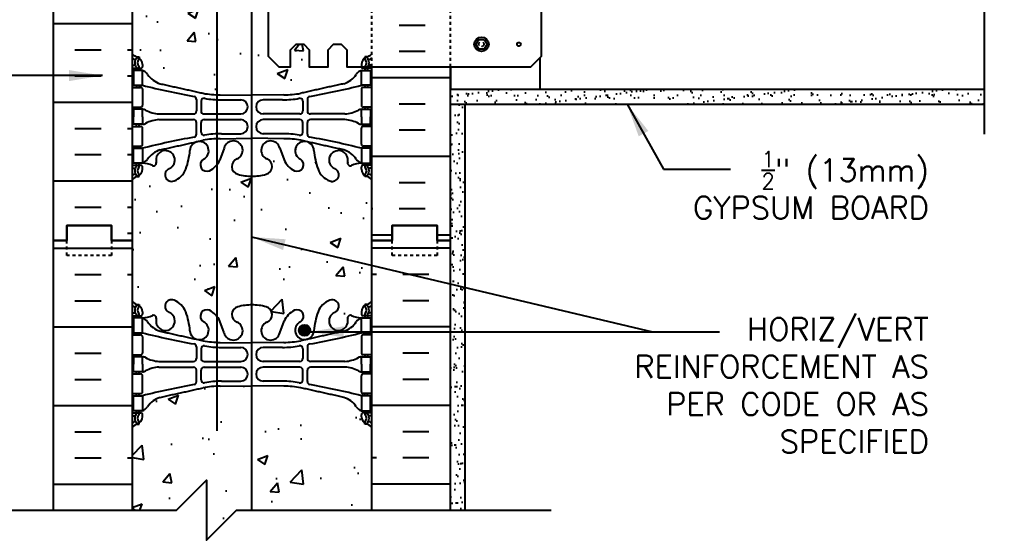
# Model space of a CAD drawing. Header units: inches. Extents: x 105 to 215, y 78 to 153.
# Drawn here: x 181.85 to 215.05, y 114.94 to 132.31 of the extents above; entities that cross this region are included whole.
import ezdxf

# ---------------------------------------------------------------- set-up
doc = ezdxf.new("R2010")
doc.units = ezdxf.units.IN
doc.header["$LTSCALE"] = 0.5
doc.header["$MEASUREMENT"] = 0
doc.linetypes.add('DASHED2', pattern=[0.375, 0.25, -0.125])
doc.linetypes.add('HIDDEN2', pattern=[0.1875, 0.125, -0.0625])
for name, color, linetype in [('HATCH', 12, 'Continuous'), ('line25', 2, 'Continuous'), ('LINE3', 3, 'Continuous'), ('LINE50', 5, 'Continuous'), ('LINE9', 9, 'Continuous'), ('TEXT', 4, 'Continuous'), ('Web_Edge', 9, 'Continuous')]:
    doc.layers.add(name, color=color, linetype=linetype)
doc.styles.add('DIM', font='romans.shx', dxfattribs={"width": 0.7})
doc.styles.add('ROMANS', font='romans.shx', dxfattribs={"height": 0.75})
doc.dimstyles.new('ext_12', dxfattribs={"dimscale": 12, "dimtxt": 0.09375, "dimasz": 0.09375, "dimexe": 0.09375, "dimexo": 0.0625, "dimgap": 0.0625, "dimtad": 1, "dimdec": 1, "dimzin": 3, "dimdsep": 46, "dimlunit": 4, "dimtxsty": 'DIM', "dimcen": 0.09, "dimdle": 0.09375, "dimclrt": 4, "dimadec": 0, "dimazin": 0, "dimtfac": 1, "dimtdec": 1, "dimtmove": 2, "dimatfit": 3, "dimfxl": 1, "dimfrac": 2, "dimtolj": 1, "dimtzin": 0, "dimarcsym": 0})
pattern_1 = [(37.5, (85.1376, 9.6238), (-0.0157483, 0.4817059), [0, -0.38, 0, -0.425, 0, -0.40625]), (7.5, (85.1376, 9.6238), (0.4424442, 0.7055365), [0, -0.205, 0, -0.3425, 0, -0.13125]), (327.5, (84.8301, 9.6238), (0.7785355, 0.0014148), [0, -0.125, 0, -0.45, 0, -0.5875]), (317.5, (84.8301, 9.6238), (0.7515317, 0.219419), [0, -0.0625, 0, -0.295, 0, -0.3375])]

msp = doc.modelspace()

# ---------------------------------------------------------------- hatches: boundary and pattern name
at = {"layer": 'HATCH'}
h = msp.add_hatch(dxfattribs=at)
h.set_pattern_fill('AR-CONC', color=256, scale=0.5)
edge = h.paths.add_edge_path()
edge.add_line((188.425, 151.288), (188.081, 150.944))
edge.add_line((188.081, 150.944), (188.081, 152.944))
edge.add_line((188.081, 152.944), (187.081, 151.944))
edge.add_line((187.081, 151.944), (185.599, 151.944))
edge.add_line((185.599, 151.944), (185.599, 149.171))
edge.add_arc((185.945, 149.532), 0.5, 226.2109, 246.4218)
edge.add_line((185.745, 149.074), (185.835, 149.074))
edge.add_line((185.835, 149.074), (185.835, 149.032))
edge.add_arc((185.695, 148.825), 0.25, 0, 55.9442, ccw=False)
edge.add_line((185.945, 148.825), (185.945, 148.757))
edge.add_arc((185.882, 148.757), 0.0625, -90, 0, ccw=False)
edge.add_line((185.882, 148.695), (185.835, 148.695))
edge.add_line((185.835, 148.695), (185.835, 148.625))
edge.add_line((185.835, 148.625), (185.94, 148.625))
edge.add_arc((185.817, 148.282), 0.364, 32.0424, 70.3387, ccw=False)
edge.add_arc((186.74, 148.893), 0.743, 214.228, 253.8107)
edge.add_spline(control_points=[(186.533, 148.179), (187.971, 147.859)], knot_values=[0, 0, 1, 1], degree=1, periodic=0)
edge.add_arc((188.527, 150.79), 2.984, 259.2546, 268.0507)
edge.add_line((188.425, 147.808), (188.425, 151.288))
h.paths.add_polyline_path([(189.605, 151.944), (189.081, 151.944), (188.425, 151.288), (188.425, 147.808, 0.00894), (188.532, 147.807), (189.599, 147.791), (189.605, 147.791)])
h.paths.add_polyline_path([(193.599, 144.979, 0.088416), (193.453, 145.076), (193.363, 145.076), (193.363, 145.118, -0.249069), (193.253, 145.325), (193.253, 145.392, -0.414214), (193.315, 145.455), (193.363, 145.455), (193.363, 145.525), (193.258, 145.525, 0.085348), (192.928, 145.449, -0.669601), (192.796, 145.569, 2.087231), (192.362, 145.345, -1), (192.198, 144.936, -0.21345), (191.806, 145.325, -0.069923), (191.669, 145.969, 1.629604), (191.198, 145.668, -1.059167), (190.992, 145.286, -0.16372), (190.67, 145.64), (190.527, 146.027, 1.612474), (190.096, 145.667, -0.734872), (190.073, 145.156, -0.067626), (189.605, 145.094), (189.605, 142.982, -0.244698), (189.774, 142.894, -0.520567), (190.03, 142.894, -0.520567), (190.624, 142.894, -0.520567), (191.116, 142.894, -0.520567), (191.474, 142.894, -0.483211), (191.599, 142.948, -0.483211), (191.723, 142.894, -0.520567), (192.082, 142.894, -0.520567), (192.573, 142.894, -0.520567), (193.168, 142.894, -0.520567), (193.424, 142.894, -0.252333), (193.599, 142.982)])
h.paths.add_polyline_path([(189.605, 145.094, -0.069325), (189.125, 145.156, -0.734872), (189.101, 145.667, 1.612474), (188.67, 146.027), (188.527, 145.64, -0.065797), (188.425, 145.472), (188.425, 142.885, -0.535215), (188.831, 142.894, -0.520567), (189.436, 142.894, -0.244698), (189.605, 142.982)])
h.paths.add_polyline_path([(188.425, 145.472, -0.09688), (188.205, 145.286, -1.059167), (187.999, 145.668, 1.629604), (187.528, 145.969, -0.069923), (187.391, 145.325, -0.21345), (186.999, 144.936, -1), (186.836, 145.345, 2.087231), (186.402, 145.569, -0.669601), (186.269, 145.449, 0.085348), (185.94, 145.525), (185.835, 145.525), (185.835, 145.455), (185.882, 145.455, -0.414214), (185.945, 145.392), (185.945, 145.325, -0.249069), (185.835, 145.118), (185.835, 145.076), (185.745, 145.076, 0.088416), (185.599, 144.979), (185.599, 142.944, -0.451271), (186.043, 142.894, -0.520567), (186.595, 142.894, -0.520567), (187.063, 142.894, -0.520567), (187.343, 142.894, -0.520567), (187.899, 142.894, -0.520567), (188.206, 142.894, -0.497077), (188.425, 142.902)])
edge = h.paths.add_edge_path()
edge.add_line((193.599, 151.944), (189.605, 151.944))
edge.add_line((189.605, 151.944), (189.605, 147.791))
edge.add_line((189.605, 147.791), (190.665, 147.807))
edge.add_arc((190.67, 150.79), 2.984, 269.9005, 280.7454)
edge.add_spline(control_points=[(191.227, 147.859), (192.664, 148.179)], knot_values=[0, 0, 1, 1], degree=1, periodic=0)
edge.add_arc((192.457, 148.893), 0.743, 286.1893, 325.772)
edge.add_arc((193.38, 148.282), 0.364, 109.6613, 147.9576, ccw=False)
edge.add_line((193.258, 148.625), (193.363, 148.625))
edge.add_line((193.363, 148.625), (193.363, 148.695))
edge.add_line((193.363, 148.695), (193.315, 148.695))
edge.add_arc((193.315, 148.757), 0.0625, 180, 270, ccw=False)
edge.add_line((193.253, 148.757), (193.253, 148.825))
edge.add_arc((193.503, 148.825), 0.25, 124.0558, 180, ccw=False)
edge.add_line((193.363, 149.032), (193.363, 149.074))
edge.add_line((193.363, 149.074), (193.453, 149.074))
edge.add_arc((193.253, 149.532), 0.5, 293.5782, 313.7891)
edge.add_line((193.599, 149.171), (193.599, 151.944))
h.paths.add_polyline_path([(193.599, 142.944), (193.599, 142.982, 0.252333), (193.424, 142.894, 0.520567), (193.168, 142.894, 0.520567), (192.573, 142.894, 0.520567), (192.082, 142.894, 0.520567), (191.723, 142.894, 0.483211), (191.599, 142.948, 0.483211), (191.474, 142.894, 0.520567), (191.116, 142.894, 0.520567), (190.624, 142.894, 0.520567), (190.03, 142.894, 0.520567), (189.774, 142.894, 0.244698), (189.605, 142.982, 0.244698), (189.436, 142.894, 0.520567), (188.831, 142.894, 0.535215), (188.425, 142.885), (188.425, 140.416, -0.065797), (188.527, 140.248), (188.67, 139.861, 1.612474), (189.101, 140.221, -0.734872), (189.125, 140.732, -0.068475), (189.599, 140.794, -0.068475), (190.073, 140.732, -0.734872), (190.096, 140.221, 1.612474), (190.527, 139.861), (190.67, 140.248, -0.16372), (190.992, 140.602, -1.059167), (191.198, 140.22, 1.629604), (191.669, 139.919, -0.069923), (191.806, 140.563, -0.21345), (192.198, 140.952, -1), (192.362, 140.544, 2.087231), (192.796, 140.319, -0.669601), (192.928, 140.439, 0.085348), (193.258, 140.364), (193.363, 140.364), (193.363, 140.434), (193.315, 140.434, -0.414214), (193.253, 140.496), (193.253, 140.564, -0.249069), (193.363, 140.771), (193.363, 140.812), (193.453, 140.812, 0.088416), (193.599, 140.91)])
h.paths.add_polyline_path([(190.41, 139.934, -1), (190.035, 139.934, -1)], flags=16)
h.paths.add_polyline_path([(188.425, 142.902, 0.497077), (188.206, 142.894, 0.520567), (187.899, 142.894, 0.520567), (187.343, 142.894, 0.520567), (187.063, 142.894, 0.520567), (186.595, 142.894, 0.520567), (186.043, 142.894, 0.451271), (185.599, 142.944), (185.599, 140.91, 0.088416), (185.745, 140.812), (185.835, 140.812), (185.835, 140.771, -0.249069), (185.945, 140.564), (185.945, 140.496, -0.414214), (185.882, 140.434), (185.835, 140.434), (185.835, 140.364), (185.94, 140.364, 0.085348), (186.269, 140.439, -0.669601), (186.402, 140.319, 2.087231), (186.836, 140.544, -1), (186.999, 140.952, -0.21345), (187.391, 140.563, -0.069923), (187.528, 139.919, 1.629604), (187.999, 140.22, -1.059167), (188.205, 140.602, -0.09688), (188.425, 140.416)])
edge = h.paths.add_edge_path()
edge.add_arc((188.527, 135.098), 2.984, 91.9493, 100.7454)
edge.add_spline(control_points=[(187.971, 138.029), (186.533, 137.709)], knot_values=[0, 0, 1, 1], degree=1, periodic=0)
edge.add_arc((186.74, 136.995), 0.743, 106.1893, 145.772)
edge.add_arc((185.817, 137.606), 0.364, 289.6613, 327.9576, ccw=False)
edge.add_line((185.94, 137.264), (185.835, 137.264))
edge.add_line((185.835, 137.264), (185.835, 137.194))
edge.add_line((185.835, 137.194), (185.882, 137.194))
edge.add_arc((185.882, 137.131), 0.0625, 0, 90, ccw=False)
edge.add_line((185.945, 137.131), (185.945, 137.064))
edge.add_arc((185.695, 137.064), 0.25, 304.0558, 360, ccw=False)
edge.add_line((185.835, 136.856), (185.835, 136.815))
edge.add_line((185.835, 136.815), (185.745, 136.815))
edge.add_arc((185.945, 136.356), 0.5, 113.5782, 133.7891)
edge.add_line((185.599, 136.717), (185.599, 131.171))
edge.add_arc((185.945, 131.532), 0.5, 226.2109, 246.4218)
edge.add_line((185.745, 131.074), (185.835, 131.074))
edge.add_line((185.835, 131.074), (185.835, 131.032))
edge.add_arc((185.695, 130.825), 0.25, 0, 55.9442, ccw=False)
edge.add_line((185.945, 130.825), (185.945, 130.757))
edge.add_arc((185.882, 130.757), 0.0625, -90, 0, ccw=False)
edge.add_line((185.882, 130.695), (185.835, 130.695))
edge.add_line((185.835, 130.695), (185.835, 130.625))
edge.add_line((185.835, 130.625), (185.94, 130.625))
edge.add_arc((185.817, 130.282), 0.364, 32.0424, 70.3387, ccw=False)
edge.add_arc((186.74, 130.893), 0.743, 214.228, 253.8107)
edge.add_spline(control_points=[(186.533, 130.179), (187.971, 129.859)], knot_values=[0, 0, 1, 1], degree=1, periodic=0)
edge.add_arc((188.527, 132.79), 2.984, 259.2546, 268.0507)
edge.add_line((188.425, 129.808), (188.425, 138.08))
h.paths.add_polyline_path([(189.587, 136.747), (189.587, 138.097), (188.532, 138.082, 0.00894), (188.425, 138.08), (188.425, 129.808, 0.00894), (188.532, 129.807), (189.587, 129.791), (189.587, 130.747)])
edge = h.paths.add_edge_path()
edge.add_line((193.253, 137.064), (193.253, 137.131))
edge.add_arc((193.315, 137.131), 0.0625, 90, 180, ccw=False)
edge.add_line((193.315, 137.194), (193.363, 137.194))
edge.add_line((193.363, 137.194), (193.363, 137.264))
edge.add_line((193.363, 137.264), (193.258, 137.264))
edge.add_arc((193.38, 137.606), 0.364, 212.0424, 250.3387, ccw=False)
edge.add_arc((192.457, 136.995), 0.743, 34.228, 73.8107)
edge.add_spline(control_points=[(192.664, 137.709), (191.227, 138.029)], knot_values=[0, 0, 1, 1], degree=1, periodic=0)
edge.add_arc((190.67, 135.098), 2.984, 79.2546, 90.0995)
edge.add_line((190.665, 138.082), (189.599, 138.097))
edge.add_line((189.599, 138.097), (189.587, 138.097))
edge.add_line((189.587, 138.097), (189.587, 136.747))
edge.add_line((189.587, 136.747), (189.587, 130.747))
edge.add_line((189.587, 130.747), (189.587, 129.791))
edge.add_line((189.587, 129.791), (189.599, 129.791))
edge.add_line((189.599, 129.791), (190.665, 129.807))
edge.add_arc((190.67, 132.79), 2.984, 269.9005, 280.7454)
edge.add_spline(control_points=[(191.227, 129.859), (192.664, 130.179)], knot_values=[0, 0, 1, 1], degree=1, periodic=0)
edge.add_arc((192.457, 130.893), 0.743, 286.1893, 325.772)
edge.add_arc((193.38, 130.282), 0.364, 109.6613, 147.9576, ccw=False)
edge.add_line((193.258, 130.625), (193.363, 130.625))
edge.add_line((193.363, 130.625), (193.363, 130.695))
edge.add_line((193.363, 130.695), (193.315, 130.695))
edge.add_arc((193.315, 130.757), 0.0625, 192.0705, 270, ccw=False)
edge.add_line((193.254, 130.744), (192.764, 130.744))
edge.add_line((192.764, 130.744), (192.764, 131.307))
edge.add_line((192.764, 131.307), (192.576, 131.494))
edge.add_line((192.576, 131.494), (192.326, 131.494))
edge.add_line((192.326, 131.494), (192.139, 131.307))
edge.add_line((192.139, 131.307), (192.139, 130.744))
edge.add_line((192.139, 130.744), (191.514, 130.744))
edge.add_line((191.514, 130.744), (191.514, 131.307))
edge.add_line((191.514, 131.307), (191.326, 131.494))
edge.add_line((191.326, 131.494), (191.076, 131.494))
edge.add_line((191.076, 131.494), (190.889, 131.307))
edge.add_line((190.889, 131.307), (190.889, 130.744))
edge.add_line((190.889, 130.744), (190.492, 130.744))
edge.add_line((190.492, 130.744), (190.139, 131.098))
edge.add_line((190.139, 131.098), (190.139, 136.391))
edge.add_line((190.139, 136.391), (190.492, 136.744))
edge.add_line((190.492, 136.744), (190.889, 136.744))
edge.add_line((190.889, 136.744), (190.889, 136.182))
edge.add_line((190.889, 136.182), (191.076, 135.994))
edge.add_line((191.076, 135.994), (191.326, 135.994))
edge.add_line((191.326, 135.994), (191.514, 136.182))
edge.add_line((191.514, 136.182), (191.514, 136.744))
edge.add_line((191.514, 136.744), (192.139, 136.744))
edge.add_line((192.139, 136.744), (192.139, 136.182))
edge.add_line((192.139, 136.182), (192.326, 135.994))
edge.add_line((192.326, 135.994), (192.576, 135.994))
edge.add_line((192.576, 135.994), (192.764, 136.182))
edge.add_line((192.764, 136.182), (192.764, 136.744))
edge.add_line((192.764, 136.744), (193.568, 136.744))
edge.add_arc((193.253, 136.356), 0.5, 50.837, 66.4218)
edge.add_line((193.453, 136.815), (193.363, 136.815))
edge.add_line((193.363, 136.815), (193.363, 136.856))
edge.add_arc((193.503, 137.064), 0.25, 180, 235.9442, ccw=False)
h.paths.add_polyline_path([(188.425, 127.472, -0.09688), (188.205, 127.286, -1.059167), (187.999, 127.668, 1.629604), (187.528, 127.969, -0.069923), (187.391, 127.325, -0.21345), (186.999, 126.936, -1), (186.836, 127.345, 2.087231), (186.402, 127.569, -0.669601), (186.269, 127.449, 0.085348), (185.94, 127.525), (185.835, 127.525), (185.835, 127.455), (185.882, 127.455, -0.414214), (185.945, 127.392), (185.945, 127.325, -0.249069), (185.835, 127.118), (185.835, 127.076), (185.745, 127.076, 0.088416), (185.599, 126.979), (185.599, 124.944), (185.599, 122.91, 0.088416), (185.745, 122.812), (185.835, 122.812), (185.835, 122.771, -0.249069), (185.945, 122.564), (185.945, 122.496, -0.414214), (185.882, 122.434), (185.835, 122.434), (185.835, 122.364), (185.94, 122.364, 0.085348), (186.269, 122.439, -0.669601), (186.402, 122.319, 2.087231), (186.836, 122.544, -1), (186.999, 122.952, -0.21345), (187.391, 122.563, -0.069923), (187.528, 121.919, 1.629604), (187.999, 122.22, -1.059167), (188.205, 122.602, -0.09688), (188.425, 122.416)])
h.paths.add_polyline_path([(189.587, 127.094, -0.066822), (189.125, 127.156, -0.734872), (189.101, 127.667, 1.612474), (188.67, 128.027), (188.527, 127.64, -0.065797), (188.425, 127.472), (188.425, 122.416, -0.065797), (188.527, 122.248), (188.67, 121.861, 1.612474), (189.101, 122.221, -0.734872), (189.125, 122.732, -0.066822), (189.587, 122.794)])
h.paths.add_polyline_path([(193.599, 126.979, 0.088416), (193.453, 127.076), (193.363, 127.076), (193.363, 127.118, -0.249069), (193.253, 127.325), (193.253, 127.392, -0.414214), (193.315, 127.455), (193.363, 127.455), (193.363, 127.525), (193.258, 127.525, 0.085348), (192.928, 127.449, -0.669601), (192.796, 127.569, 2.087231), (192.362, 127.345, -1), (192.198, 126.936, -0.21345), (191.806, 127.325, -0.069923), (191.669, 127.969, 1.629604), (191.198, 127.668, -1.059167), (190.992, 127.286, -0.16372), (190.67, 127.64), (190.527, 128.027, 1.612474), (190.096, 127.667, -0.734872), (190.073, 127.156, -0.070129), (189.587, 127.094), (189.587, 122.794, -0.070129), (190.073, 122.732, -0.734872), (190.096, 122.221, 1.612474), (190.527, 121.861), (190.67, 122.248, -0.16372), (190.992, 122.602, -1.059167), (191.198, 122.22, 1.629604), (191.669, 121.919, -0.069923), (191.806, 122.563, -0.21345), (192.198, 122.952, -1), (192.362, 122.544, 2.087231), (192.796, 122.319, -0.669601), (192.928, 122.439, 0.085348), (193.258, 122.364), (193.363, 122.364), (193.363, 122.434), (193.315, 122.434, -0.414214), (193.253, 122.496), (193.253, 122.564, -0.249069), (193.363, 122.771), (193.363, 122.812), (193.453, 122.812, 0.088416), (193.599, 122.91), (193.599, 124.944)])
h.paths.add_polyline_path([(191.542, 121.946, -1), (191.167, 121.946, -1)], flags=16)
edge = h.paths.add_edge_path()
edge.add_arc((193.253, 118.356), 0.5, 46.2109, 66.4218)
edge.add_line((193.453, 118.815), (193.363, 118.815))
edge.add_line((193.363, 118.815), (193.363, 118.856))
edge.add_arc((193.503, 119.064), 0.25, 180, 235.9442, ccw=False)
edge.add_line((193.253, 119.064), (193.253, 119.131))
edge.add_arc((193.315, 119.131), 0.0625, 90, 180, ccw=False)
edge.add_line((193.315, 119.194), (193.363, 119.194))
edge.add_line((193.363, 119.194), (193.363, 119.264))
edge.add_line((193.363, 119.264), (193.258, 119.264))
edge.add_arc((193.38, 119.606), 0.364, 212.0424, 250.3387, ccw=False)
edge.add_arc((192.457, 118.995), 0.743, 34.228, 73.8107)
edge.add_spline(control_points=[(192.664, 119.709), (191.227, 120.029)], knot_values=[0, 0, 1, 1], degree=1, periodic=0)
edge.add_arc((190.67, 117.098), 2.984, 79.2546, 90.0995)
edge.add_line((190.665, 120.082), (189.599, 120.097))
edge.add_line((189.599, 120.097), (189.587, 120.097))
edge.add_line((189.587, 120.097), (189.587, 115.944))
edge.add_line((189.587, 115.944), (193.599, 115.944))
edge.add_line((193.599, 115.944), (193.599, 118.717))
edge = h.paths.add_edge_path()
edge.add_line((189.587, 120.097), (188.532, 120.082))
edge.add_arc((188.527, 117.098), 2.984, 89.9005, 100.7454)
edge.add_spline(control_points=[(187.971, 120.029), (186.533, 119.709)], knot_values=[0, 0, 1, 1], degree=1, periodic=0)
edge.add_arc((186.74, 118.995), 0.743, 106.1893, 145.772)
edge.add_arc((185.817, 119.606), 0.364, 289.6613, 327.9576, ccw=False)
edge.add_line((185.94, 119.264), (185.835, 119.264))
edge.add_line((185.835, 119.264), (185.835, 119.194))
edge.add_line((185.835, 119.194), (185.882, 119.194))
edge.add_arc((185.882, 119.131), 0.0625, 0, 90, ccw=False)
edge.add_line((185.945, 119.131), (185.945, 119.064))
edge.add_arc((185.695, 119.064), 0.25, 304.0558, 360, ccw=False)
edge.add_line((185.835, 118.856), (185.835, 118.815))
edge.add_line((185.835, 118.815), (185.745, 118.815))
edge.add_arc((185.945, 118.356), 0.5, 113.5782, 133.7891)
edge.add_line((185.599, 118.717), (185.599, 115.944))
edge.add_line((185.599, 115.944), (187.081, 115.944))
edge.add_line((187.081, 115.944), (188.081, 116.944))
edge.add_line((188.081, 116.944), (188.081, 114.944))
edge.add_line((188.081, 114.944), (189.081, 115.944))
edge.add_line((189.081, 115.944), (189.587, 115.944))
edge.add_line((189.587, 115.944), (189.587, 120.097))
h = msp.add_hatch(dxfattribs=at)
h.set_pattern_fill('INSUL', color=256, scale=7, style=0)
h.set_pattern_definition([(0, (-2740.563, -272.0654), (0, 2.625), []), (0, (-2740.563, -271.1904), (0, 2.625), [0.875, -0.875]), (0, (-2740.563, -270.3154), (0, 2.625), [0.875, -0.875])])
h.paths.add_polyline_path([(182.974, 124.944), (183.411, 124.944), (183.411, 125.444), (184.911, 125.444), (184.911, 124.944), (185.599, 124.944), (185.599, 142.944), (184.911, 142.944), (184.911, 143.444), (183.411, 143.444), (183.411, 142.944), (182.974, 142.944)])
h = msp.add_hatch(dxfattribs=at)
h.set_pattern_fill('AR-SAND', color=256, scale=0.25, style=0)
h.set_pattern_definition(pattern_1)
h.paths.add_polyline_path([(212.206, 129.994), (196.224, 129.994), (196.224, 129.494), (212.206, 129.494)])
h = msp.add_hatch(dxfattribs=at)
h.set_pattern_fill('AR-SAND', color=256, scale=0.25, style=0)
h.set_pattern_definition(pattern_1)
h.paths.add_polyline_path([(214.051, 129.994), (212.206, 129.994), (212.206, 129.494), (214.051, 129.494)])
h = msp.add_hatch(dxfattribs=at)
h.set_pattern_fill('AR-SAND', color=256, scale=0.25, style=0)
h.set_pattern_definition(pattern_1)
h.paths.add_polyline_path([(196.724, 129.494), (196.224, 129.494), (196.224, 124.944), (196.224, 115.944), (196.724, 115.944)])
at = {"layer": 'LINE3'}
msp.add_hatch(color=256, dxfattribs=at).paths.add_polyline_path([(191.167, 121.946, 1), (191.542, 121.946, 1)])

# ---------------------------------------------------------------- linework, layer by layer
at = {"layer": 'HATCH'}
for p, q in [((195.388, 132.124), (194.513, 132.124)), ((195.388, 131.249), (194.513, 131.249)), ((196.224, 130.374), (193.599, 130.374)), ((195.388, 129.499), (194.513, 129.499)), ((195.388, 128.624), (194.513, 128.624)), ((196.224, 127.749), (193.599, 127.749)), ((195.388, 126.874), (194.513, 126.874)), ((193.638, 125.999), (193.599, 125.999)), ((195.388, 125.999), (194.513, 125.999)), ((194.286, 125.124), (193.599, 125.124)), ((196.224, 125.124), (195.786, 125.124)), ((182.974, 124.685), (185.599, 124.685)), ((196.224, 124.685), (193.599, 124.685)), ((183.687, 123.81), (184.562, 123.81)), ((185.437, 123.81), (185.599, 123.81)), ((193.76, 123.81), (193.599, 123.81)), ((195.51, 123.81), (194.635, 123.81)), ((183.687, 122.935), (184.562, 122.935)), ((195.51, 122.935), (194.635, 122.935)), ((182.974, 122.06), (185.599, 122.06)), ((196.224, 122.06), (193.599, 122.06)), ((183.687, 121.185), (184.562, 121.185)), ((195.51, 121.185), (194.635, 121.185)), ((183.687, 120.31), (184.562, 120.31)), ((195.51, 120.31), (194.635, 120.31)), ((182.974, 119.435), (185.599, 119.435)), ((196.224, 119.435), (193.599, 119.435)), ((183.687, 118.56), (184.562, 118.56)), ((195.51, 118.56), (194.635, 118.56)), ((183.687, 117.685), (184.562, 117.685)), ((185.437, 117.685), (185.599, 117.685)), ((193.76, 117.685), (193.599, 117.685)), ((195.51, 117.685), (194.635, 117.685)), ((182.974, 116.81), (185.599, 116.81)), ((196.224, 116.81), (193.599, 116.81))]:
    msp.add_line(p, q, dxfattribs=at)
at = {"layer": 'line25'}
for p, q in [((185.599, 142.944), (185.599, 124.944)), ((199.224, 129.994), (199.224, 131.058)), ((193.599, 124.944), (193.599, 130.744)), ((196.224, 130.744), (196.224, 129.994)), ((196.224, 129.994), (214.051, 129.994)), ((196.224, 129.994), (199.224, 129.994)), ((185.599, 124.944), (185.599, 115.944)), ((193.599, 115.944), (193.599, 124.944))]:
    msp.add_line(p, q, dxfattribs=at)
msp.add_lwpolyline([(190.139, 136.391), (190.139, 131.098), (190.492, 130.744), (190.889, 130.744), (190.889, 131.307), (191.076, 131.494), (191.326, 131.494), (191.514, 131.307), (191.514, 130.744), (192.139, 130.744), (192.139, 131.307), (192.326, 131.494), (192.576, 131.494), (192.764, 131.307), (192.764, 130.744), (198.91, 130.744), (199.264, 131.098), (199.264, 136.391)], dxfattribs=at)
at = {"layer": 'LINE3'}
for p, q in [((188.425, 151.288), (188.425, 118.587)), ((189.587, 136.747), (189.587, 130.747)), ((189.587, 130.747), (189.587, 115.944))]:
    msp.add_line(p, q, dxfattribs=at)
msp.add_circle((191.355, 121.946), 0.188, dxfattribs=at)
at = {"layer": 'LINE50'}
for p, q in [((182.974, 124.944), (182.974, 142.944)), ((196.224, 124.944), (196.224, 130.744)), ((182.974, 115.944), (182.974, 124.944)), ((196.224, 115.944), (196.224, 124.944))]:
    msp.add_line(p, q, dxfattribs=at)
for points in [[(182.974, 124.944), (183.411, 124.944), (183.411, 125.444), (184.911, 125.444), (184.911, 124.944), (185.599, 124.944)], [(185.599, 124.944), (184.911, 124.944), (184.911, 125.444), (183.411, 125.444), (183.411, 124.944), (182.974, 124.944)], [(196.224, 124.944), (195.786, 124.944), (195.786, 125.444), (194.286, 125.444), (194.286, 124.944), (193.599, 124.944)], [(193.599, 124.944), (194.286, 124.944), (194.286, 125.444), (195.786, 125.444), (195.786, 124.944), (196.224, 124.944)]]:
    msp.add_lwpolyline(points, dxfattribs=at)
at = {"layer": 'LINE9', "linetype": 'HIDDEN2'}
for p, q in [((193.599, 130.744), (193.599, 136.725)), ((196.224, 130.744), (196.224, 136.744))]:
    msp.add_line(p, q, dxfattribs=at)
at = {"layer": 'LINE9'}
for p, q in [((196.224, 129.494), (214.051, 129.494)), ((196.724, 115.944), (196.724, 129.494))]:
    msp.add_line(p, q, dxfattribs=at)
for points in [[(214.051, 140.744), (214.051, 135.619), (213.051, 134.619), (215.051, 134.619), (214.051, 133.619), (214.051, 128.494)], [(176.337, 115.944), (187.081, 115.944), (188.081, 116.944), (188.081, 114.944), (189.081, 115.944), (199.586, 115.944)]]:
    msp.add_lwpolyline(points, dxfattribs=at)
msp.add_lwpolyline([(197.356, 131.654), (197.449, 131.494), (197.356, 131.334), (197.172, 131.334), (197.079, 131.494), (197.172, 131.654)], close=True, dxfattribs=at)
at = {"layer": 'LINE9', "linetype": 'DASHED2', "ltscale": 0.15}
for points in [[(184.911, 124.944), (184.911, 124.944), (184.911, 124.444), (183.411, 124.444), (183.411, 124.944), (183.411, 124.944)], [(184.911, 124.944), (184.911, 124.944), (184.911, 124.444), (183.411, 124.444), (183.411, 124.944), (183.411, 124.944)], [(195.786, 124.944), (195.786, 124.944), (195.786, 124.444), (194.286, 124.444), (194.286, 124.944), (194.286, 124.944)], [(195.786, 124.944), (195.786, 124.944), (195.786, 124.444), (194.286, 124.444), (194.286, 124.944), (194.286, 124.944)]]:
    msp.add_lwpolyline(points, dxfattribs=at)
at = {"layer": 'LINE9'}
for centre, radius in [((197.264, 131.494), 0.241), ((198.514, 131.494), 0.0625)]:
    msp.add_circle(centre, radius, dxfattribs=at)
at = {"layer": 'LINE9', "linetype": 'DASHED2'}
msp.add_circle((197.259, 131.498), 0.0843, dxfattribs=at)
at = {"layer": 'Web_Edge', "color": 8}
for p, q in [((185.745, 131.074), (185.835, 131.074)), ((185.835, 131.074), (185.835, 131.032)), ((185.945, 130.825), (185.945, 130.757)), ((193.253, 130.825), (193.253, 130.757)), ((193.453, 131.074), (193.363, 131.074)), ((193.363, 131.074), (193.363, 131.032)), ((185.599, 130.795), (185.677, 130.795)), ((185.599, 130.695), (185.882, 130.695)), ((185.745, 130.695), (185.745, 130.625)), ((185.835, 130.695), (185.835, 130.625)), ((193.599, 130.695), (193.315, 130.695)), ((193.363, 130.695), (193.363, 130.625)), ((193.453, 130.695), (193.453, 130.625)), ((193.599, 130.795), (193.521, 130.795)), ((185.599, 130.055), (185.882, 130.055)), ((185.745, 130.125), (185.745, 130.055)), ((185.835, 130.125), (185.835, 130.055)), ((185.945, 129.992), (185.945, 129.457)), ((193.253, 129.992), (193.253, 129.457)), ((193.599, 130.055), (193.315, 130.055)), ((193.363, 130.125), (193.363, 130.055)), ((193.453, 130.125), (193.453, 130.055)), ((187.747, 129.655), (187.747, 129.27)), ((187.899, 129.593), (187.899, 129.27)), ((188.532, 129.807), (189.599, 129.791)), ((188.579, 129.639), (189.226, 129.639)), ((190.665, 129.807), (189.599, 129.791)), ((190.618, 129.639), (189.971, 129.639)), ((191.298, 129.593), (191.298, 129.27)), ((191.451, 129.655), (191.451, 129.27)), ((185.599, 129.395), (185.882, 129.395)), ((185.745, 129.395), (185.745, 129.325)), ((185.835, 129.395), (185.835, 129.325)), ((186.492, 129.169), (187.647, 129.17)), ((187.999, 129.17), (189.226, 129.17)), ((191.198, 129.17), (189.971, 129.17)), ((192.705, 129.169), (191.551, 129.17)), ((193.599, 129.395), (193.315, 129.395)), ((193.363, 129.395), (193.363, 129.325)), ((193.453, 129.395), (193.453, 129.325)), ((186.492, 128.98), (187.647, 128.979)), ((187.747, 128.495), (187.747, 128.879)), ((187.899, 128.557), (187.899, 128.879)), ((187.999, 128.979), (189.226, 128.979)), ((191.198, 128.979), (189.971, 128.979)), ((191.298, 128.557), (191.298, 128.879)), ((191.451, 128.495), (191.451, 128.879)), ((192.705, 128.98), (191.551, 128.979)), ((185.599, 128.755), (185.882, 128.755)), ((185.745, 128.755), (185.745, 128.825)), ((185.835, 128.755), (185.835, 128.825)), ((185.945, 128.157), (185.945, 128.692)), ((188.579, 128.511), (189.226, 128.511)), ((190.618, 128.511), (189.971, 128.511)), ((193.253, 128.157), (193.253, 128.692)), ((193.599, 128.755), (193.315, 128.755)), ((193.363, 128.755), (193.363, 128.825)), ((193.453, 128.755), (193.453, 128.825)), ((188.532, 128.343), (189.599, 128.359)), ((190.665, 128.343), (189.599, 128.359)), ((185.599, 128.095), (185.882, 128.095)), ((185.745, 128.025), (185.745, 128.095)), ((185.835, 128.025), (185.835, 128.095)), ((188.67, 128.027), (188.527, 127.64)), ((190.527, 128.027), (190.67, 127.64)), ((193.599, 128.095), (193.315, 128.095)), ((193.363, 128.025), (193.363, 128.095)), ((193.453, 128.025), (193.453, 128.095)), ((185.745, 127.455), (185.745, 127.525)), ((185.835, 127.455), (185.835, 127.525)), ((193.363, 127.455), (193.363, 127.525)), ((193.453, 127.455), (193.453, 127.525)), ((185.599, 127.455), (185.882, 127.455)), ((185.599, 127.355), (185.677, 127.355)), ((185.945, 127.325), (185.945, 127.392)), ((193.253, 127.325), (193.253, 127.392)), ((193.599, 127.455), (193.315, 127.455)), ((193.599, 127.355), (193.521, 127.355)), ((185.745, 127.076), (185.835, 127.076)), ((185.835, 127.076), (185.835, 127.118)), ((193.363, 127.076), (193.363, 127.118)), ((193.453, 127.076), (193.363, 127.076))]:
    msp.add_line(p, q, dxfattribs=at)
at = {"layer": 'Web_Edge'}
for p, q in [((185.599, 122.534), (185.677, 122.534)), ((185.745, 122.812), (185.835, 122.812)), ((185.835, 122.812), (185.835, 122.771)), ((185.945, 122.564), (185.945, 122.496)), ((193.253, 122.564), (193.253, 122.496)), ((193.453, 122.812), (193.363, 122.812)), ((193.363, 122.812), (193.363, 122.771)), ((193.599, 122.534), (193.521, 122.534)), ((185.599, 122.434), (185.882, 122.434)), ((185.745, 122.434), (185.745, 122.364)), ((185.835, 122.434), (185.835, 122.364)), ((188.67, 121.861), (188.527, 122.248)), ((190.527, 121.861), (190.67, 122.248)), ((193.599, 122.434), (193.315, 122.434)), ((193.363, 122.434), (193.363, 122.364)), ((193.453, 122.434), (193.453, 122.364)), ((185.745, 121.864), (185.745, 121.794)), ((185.835, 121.864), (185.835, 121.794)), ((193.363, 121.864), (193.363, 121.794)), ((193.453, 121.864), (193.453, 121.794)), ((185.599, 121.794), (185.882, 121.794)), ((185.945, 121.731), (185.945, 121.196)), ((188.532, 121.545), (189.599, 121.53)), ((190.665, 121.545), (189.599, 121.53)), ((193.253, 121.731), (193.253, 121.196)), ((193.599, 121.794), (193.315, 121.794)), ((187.747, 121.394), (187.747, 121.009)), ((187.899, 121.332), (187.899, 121.009)), ((188.579, 121.377), (189.226, 121.377)), ((190.618, 121.377), (189.971, 121.377)), ((191.298, 121.332), (191.298, 121.009)), ((191.451, 121.394), (191.451, 121.009)), ((185.599, 121.134), (185.882, 121.134)), ((185.745, 121.134), (185.745, 121.064)), ((185.835, 121.134), (185.835, 121.064)), ((186.492, 120.908), (187.647, 120.909)), ((187.999, 120.909), (189.226, 120.909)), ((191.198, 120.909), (189.971, 120.909)), ((192.705, 120.908), (191.551, 120.909)), ((193.599, 121.134), (193.315, 121.134)), ((193.363, 121.134), (193.363, 121.064)), ((193.453, 121.134), (193.453, 121.064)), ((185.745, 120.494), (185.745, 120.564)), ((185.835, 120.494), (185.835, 120.564)), ((186.492, 120.719), (187.647, 120.718)), ((187.747, 120.233), (187.747, 120.618)), ((187.899, 120.296), (187.899, 120.618)), ((187.999, 120.718), (189.226, 120.718)), ((191.198, 120.718), (189.971, 120.718)), ((191.298, 120.296), (191.298, 120.618)), ((191.451, 120.233), (191.451, 120.618)), ((192.705, 120.719), (191.551, 120.718)), ((193.363, 120.494), (193.363, 120.564)), ((193.453, 120.494), (193.453, 120.564)), ((185.599, 120.494), (185.882, 120.494)), ((185.945, 119.896), (185.945, 120.431)), ((188.579, 120.25), (189.226, 120.25)), ((190.618, 120.25), (189.971, 120.25)), ((193.253, 119.896), (193.253, 120.431)), ((193.599, 120.494), (193.315, 120.494)), ((188.532, 120.082), (189.599, 120.097)), ((190.665, 120.082), (189.599, 120.097)), ((185.599, 119.834), (185.882, 119.834)), ((185.745, 119.764), (185.745, 119.834)), ((185.835, 119.764), (185.835, 119.834)), ((193.599, 119.834), (193.315, 119.834)), ((193.363, 119.764), (193.363, 119.834)), ((193.453, 119.764), (193.453, 119.834)), ((185.745, 119.194), (185.745, 119.264)), ((185.835, 119.194), (185.835, 119.264)), ((193.363, 119.194), (193.363, 119.264)), ((193.453, 119.194), (193.453, 119.264)), ((185.599, 119.194), (185.882, 119.194)), ((185.599, 119.094), (185.677, 119.094)), ((185.945, 119.064), (185.945, 119.131)), ((193.253, 119.064), (193.253, 119.131)), ((193.599, 119.194), (193.315, 119.194)), ((193.599, 119.094), (193.521, 119.094)), ((185.745, 118.815), (185.835, 118.815)), ((185.835, 118.815), (185.835, 118.856)), ((193.363, 118.815), (193.363, 118.856)), ((193.453, 118.815), (193.363, 118.815))]:
    msp.add_line(p, q, dxfattribs=at)
at = {"layer": 'Web_Edge', "color": 8}
for points in [[(185.64, 130.125), (185.94, 130.125), (185.94, 130.625), (185.64, 130.625)], [(193.558, 130.125), (193.258, 130.125), (193.258, 130.625), (193.558, 130.625)], [(185.64, 128.025), (185.94, 128.025), (185.94, 127.525), (185.64, 127.525)], [(193.558, 128.025), (193.258, 128.025), (193.258, 127.525), (193.558, 127.525)]]:
    msp.add_lwpolyline(points, close=True, dxfattribs=at)
for points in [[(185.94, 129.075), (185.94, 129.325), (185.64, 129.325), (185.64, 129.075)], [(193.258, 129.075), (193.258, 129.325), (193.558, 129.325), (193.558, 129.075)], [(185.94, 129.075), (185.94, 128.825), (185.64, 128.825), (185.64, 129.075)], [(193.258, 129.075), (193.258, 128.825), (193.558, 128.825), (193.558, 129.075)]]:
    msp.add_lwpolyline(points, dxfattribs=at)
at = {"layer": 'Web_Edge'}
for points in [[(185.64, 121.864), (185.94, 121.864), (185.94, 122.364), (185.64, 122.364)], [(193.558, 121.864), (193.258, 121.864), (193.258, 122.364), (193.558, 122.364)], [(185.64, 119.764), (185.94, 119.764), (185.94, 119.264), (185.64, 119.264)], [(193.558, 119.764), (193.258, 119.764), (193.258, 119.264), (193.558, 119.264)]]:
    msp.add_lwpolyline(points, close=True, dxfattribs=at)
for points in [[(185.94, 120.814), (185.94, 121.064), (185.64, 121.064), (185.64, 120.814)], [(193.258, 120.814), (193.258, 121.064), (193.558, 121.064), (193.558, 120.814)], [(185.94, 120.814), (185.94, 120.564), (185.64, 120.564), (185.64, 120.814)], [(193.258, 120.814), (193.258, 120.564), (193.558, 120.564), (193.558, 120.814)]]:
    msp.add_lwpolyline(points, dxfattribs=at)
at = {"layer": 'Web_Edge', "color": 8}
for centre, radius, start, end in [((185.945, 131.532), 0.5, 226.2109, 250.5288), ((193.253, 131.532), 0.5, 289.4712, 313.7891), ((185.945, 131.532), 0.6, 234.7832, 245.0748), ((185.677, 130.814), 0.0196, 269.4032, 15.4901), ((185.938, 130.879), 0.25, 140.1145, 222.4609), ((185.683, 130.969), 0.021, 343.464, 63.9957), ((185.781, 131.01), 0.045, 321.448, 139.1879), ((185.695, 130.825), 0.25, 0, 70.5288), ((185.938, 130.879), 0.16, 140.0001, 222.4609), ((193.503, 130.825), 0.25, 109.4712, 180), ((193.417, 131.01), 0.045, 40.8121, 218.552), ((193.259, 130.879), 0.16, 317.5391, 39.9999), ((193.259, 130.879), 0.25, 317.5391, 39.8855), ((193.515, 130.969), 0.021, 116.0043, 196.536), ((193.521, 130.814), 0.0196, 164.5099, 270.5968), ((193.253, 131.532), 0.6, 294.9252, 305.2168), ((185.787, 130.741), 0.045, 222.4609, 42.4609), ((185.882, 130.757), 0.0625, 270, 0), ((185.817, 130.282), 0.364, 34.9775, 70.3387), ((186.74, 130.893), 0.743, 212.7919, 253.8107), ((192.457, 130.893), 0.743, 286.1893, 327.2081), ((193.38, 130.282), 0.364, 109.6613, 145.0225), ((193.315, 130.757), 0.0625, 180, 270), ((193.41, 130.741), 0.045, 137.5391, 317.5391), ((185.882, 129.992), 0.0625, 0, 90), ((192.748, 157.545), 28.253, 256.0552, 259.6343), ((188.527, 132.79), 2.984, 259.2546, 270.0995), ((190.67, 132.79), 2.984, 269.9005, 280.7454), ((186.449, 157.545), 28.253, 280.3657, 283.9448), ((193.315, 129.992), 0.0625, 90, 180), ((187.647, 129.655), 0.1, 360, 79.6343), ((187.999, 129.593), 0.1, 79.2546, 180), ((188.574, 132.623), 2.984, 259.2546, 270.0995), ((189.226, 129.404), 0.234, 270, 90), ((189.971, 129.404), 0.234, 90, 270), ((190.623, 132.623), 2.984, 269.9005, 280.7454), ((191.198, 129.593), 0.1, 0, 100.7454), ((191.551, 129.655), 0.1, 100.3657, 180), ((185.882, 129.457), 0.0625, 270, 0), ((185.936, 129.106), 0.219, 60.4937, 88.92), ((186.577, 130.326), 1.16, 242.5844, 265.8032), ((187.647, 129.27), 0.1, 270.0388, 360), ((187.999, 129.27), 0.1, 180, 270), ((191.198, 129.27), 0.1, 270, 0), ((191.551, 129.27), 0.1, 180, 269.9612), ((192.62, 130.326), 1.16, 274.1968, 297.4156), ((193.262, 129.106), 0.219, 91.08, 119.5063), ((193.315, 129.457), 0.0625, 180, 270), ((185.936, 129.043), 0.219, 271.08, 299.5063), ((186.577, 127.824), 1.16, 94.1968, 117.4156), ((187.647, 128.879), 0.1, 0, 89.9612), ((187.999, 128.879), 0.1, 90, 180), ((189.226, 128.745), 0.234, 270, 90), ((189.971, 128.745), 0.234, 90, 270), ((191.198, 128.879), 0.1, 0, 90), ((191.551, 128.879), 0.1, 90.0388, 180), ((192.62, 127.824), 1.16, 62.5844, 85.8032), ((193.262, 129.043), 0.219, 240.4937, 268.92), ((185.882, 128.692), 0.0625, 0, 90), ((187.999, 128.557), 0.1, 180, 280.7454), ((188.574, 125.527), 2.984, 89.9005, 100.7454), ((190.623, 125.527), 2.984, 79.2546, 90.0995), ((191.198, 128.557), 0.1, 259.2546, 0), ((193.315, 128.692), 0.0625, 90, 180), ((192.748, 100.604), 28.253, 100.3657, 103.9448), ((187.84, 127.938), 0.314, 296.0652, 177.2643), ((187.647, 128.495), 0.1, 280.3657, 0), ((188.527, 125.359), 2.984, 89.9005, 100.7454), ((188.975, 127.954), 0.314, 293.8084, 166.5854), ((190.222, 127.954), 0.314, 13.4146, 246.1916), ((190.67, 125.359), 2.984, 79.2546, 90.0995), ((191.357, 127.938), 0.314, 2.7357, 243.9348), ((191.551, 128.495), 0.1, 180, 259.6343), ((186.449, 100.604), 28.253, 76.0552, 79.6343), ((185.882, 128.157), 0.0625, 270, 0), ((186.74, 127.256), 0.743, 106.1893, 147.2081), ((186.709, 127.631), 0.314, 293.8084, 191.4114), ((185.169, 128.134), 2.365, 339.9985, 355.6105), ((194.028, 128.134), 2.365, 184.3895, 200.0015), ((192.488, 127.631), 0.314, 348.5886, 246.1916), ((192.457, 127.256), 0.743, 32.7919, 73.8107), ((193.315, 128.157), 0.0625, 180, 270), ((185.817, 127.867), 0.364, 289.6613, 325.0225), ((185.885, 126.529), 0.997, 66.8533, 86.8462), ((186.311, 127.537), 0.0968, 249.5669, 19.8449), ((188.091, 127.471), 0.217, 121.463, 294.4736), ((187.841, 127.941), 0.75, 297.0295, 336.3062), ((189.193, 127.415), 0.268, 109.9662, 255.2108), ((190.004, 127.415), 0.268, 284.7892, 70.0338), ((191.357, 127.941), 0.75, 203.6938, 242.9705), ((191.106, 127.471), 0.217, 245.5264, 58.537), ((192.887, 127.537), 0.0968, 160.1551, 290.4331), ((193.313, 126.529), 0.997, 93.1538, 113.1467), ((193.38, 127.867), 0.364, 214.9775, 250.3387), ((185.677, 127.335), 0.0196, 344.5099, 90.5968), ((185.938, 127.27), 0.25, 137.5391, 219.8855), ((185.683, 127.181), 0.021, 296.0043, 16.536), ((185.781, 127.139), 0.045, 220.8121, 38.552), ((185.787, 127.409), 0.045, 317.5391, 137.5391), ((185.938, 127.27), 0.16, 137.5391, 219.9999), ((185.695, 127.325), 0.25, 289.4712, 360), ((185.882, 127.392), 0.0625, 360, 90), ((186.917, 127.14), 0.22, 111.8037, 291.8037), ((186.76, 127.569), 0.677, 290.6803, 338.8761), ((192.437, 127.569), 0.677, 201.1239, 249.3197), ((192.28, 127.14), 0.22, 248.1963, 68.1963), ((193.315, 127.392), 0.0625, 90, 180), ((193.503, 127.325), 0.25, 180, 250.5288), ((193.41, 127.409), 0.045, 42.4609, 222.4609), ((193.417, 127.139), 0.045, 141.448, 319.1879), ((193.259, 127.27), 0.16, 320.0001, 42.4609), ((193.259, 127.27), 0.25, 320.1145, 42.4609), ((193.515, 127.181), 0.021, 163.464, 243.9957), ((193.521, 127.335), 0.0196, 89.4032, 195.4901), ((185.945, 126.618), 0.6, 114.9252, 125.2168), ((185.945, 126.618), 0.5, 109.4712, 133.7891), ((189.587, 128.848), 1.754, 254.7082, 270.3771), ((189.61, 128.848), 1.754, 269.6229, 285.2918), ((193.253, 126.618), 0.5, 46.2109, 70.5288), ((193.253, 126.618), 0.6, 54.7832, 65.0748)]:
    msp.add_arc(centre, radius, start, end, dxfattribs=at)
at = {"layer": 'Web_Edge'}
for centre, radius, start, end in [((185.945, 123.271), 0.5, 226.2109, 250.5288), ((186.917, 122.748), 0.22, 68.1963, 248.1963), ((186.76, 122.319), 0.677, 21.1239, 69.3197), ((192.437, 122.319), 0.677, 110.6803, 158.8761), ((192.28, 122.748), 0.22, 291.8037, 111.8037), ((193.253, 123.271), 0.5, 289.4712, 313.7891), ((185.945, 123.271), 0.6, 234.7832, 245.0748), ((185.677, 122.553), 0.0196, 269.4032, 15.4901), ((185.938, 122.618), 0.25, 140.1145, 222.4609), ((185.683, 122.708), 0.021, 343.464, 63.9957), ((185.781, 122.749), 0.045, 321.448, 139.1879), ((185.695, 122.564), 0.25, 0, 70.5288), ((185.938, 122.618), 0.16, 140.0001, 222.4609), ((186.709, 122.257), 0.314, 168.5886, 66.1916), ((185.169, 121.754), 2.365, 4.3895, 20.0015), ((188.091, 122.417), 0.217, 65.5264, 238.537), ((187.841, 121.947), 0.75, 23.6938, 62.9705), ((189.193, 122.473), 0.268, 104.7892, 250.0338), ((189.587, 121.04), 1.754, 89.6229, 105.2918), ((189.61, 121.04), 1.754, 74.7082, 90.3771), ((190.004, 122.473), 0.268, 289.9662, 75.2108), ((191.357, 121.947), 0.75, 117.0295, 156.3062), ((191.106, 122.417), 0.217, 301.463, 114.4736), ((194.028, 121.754), 2.365, 159.9985, 175.6105), ((192.488, 122.257), 0.314, 113.8084, 11.4114), ((193.503, 122.564), 0.25, 109.4712, 180), ((193.417, 122.749), 0.045, 40.8121, 218.552), ((193.259, 122.618), 0.16, 317.5391, 39.9999), ((193.259, 122.618), 0.25, 317.5391, 39.8855), ((193.515, 122.708), 0.021, 116.0043, 196.536), ((193.521, 122.553), 0.0196, 164.5099, 270.5968), ((193.253, 123.271), 0.6, 294.9252, 305.2168), ((185.787, 122.48), 0.045, 222.4609, 42.4609), ((185.882, 122.496), 0.0625, 270, 0), ((185.885, 123.359), 0.997, 273.1538, 293.1467), ((185.817, 122.021), 0.364, 34.9775, 70.3387), ((186.74, 122.632), 0.743, 212.7919, 253.8107), ((186.311, 122.352), 0.0968, 340.1551, 110.4331), ((187.84, 121.95), 0.314, 182.7357, 63.9348), ((188.975, 121.934), 0.314, 193.4146, 66.1916), ((190.222, 121.934), 0.314, 113.8084, 346.5854), ((191.357, 121.95), 0.314, 116.0652, 357.2643), ((192.457, 122.632), 0.743, 286.1893, 327.2081), ((192.887, 122.352), 0.0968, 69.5669, 199.8449), ((193.313, 123.359), 0.997, 246.8533, 266.8462), ((193.38, 122.021), 0.364, 109.6613, 145.0225), ((193.315, 122.496), 0.0625, 180, 270), ((193.41, 122.48), 0.045, 137.5391, 317.5391), ((192.748, 149.284), 28.253, 256.0552, 259.6343), ((186.449, 149.284), 28.253, 280.3657, 283.9448), ((185.882, 121.731), 0.0625, 0, 90), ((188.527, 124.529), 2.984, 259.2546, 270.0995), ((190.67, 124.529), 2.984, 269.9005, 280.7454), ((193.315, 121.731), 0.0625, 90, 180), ((185.882, 121.196), 0.0625, 270, 0), ((187.647, 121.394), 0.1, 360, 79.6343), ((187.999, 121.332), 0.1, 79.2546, 180), ((188.574, 124.361), 2.984, 259.2546, 270.0995), ((189.226, 121.143), 0.234, 270, 90), ((189.971, 121.143), 0.234, 90, 270), ((190.623, 124.361), 2.984, 269.9005, 280.7454), ((191.198, 121.332), 0.1, 0, 100.7454), ((191.551, 121.394), 0.1, 100.3657, 180), ((193.315, 121.196), 0.0625, 180, 270), ((185.936, 120.845), 0.219, 60.4937, 88.92), ((186.577, 122.065), 1.16, 242.5844, 265.8032), ((187.647, 121.009), 0.1, 270.0388, 360), ((187.999, 121.009), 0.1, 180, 270), ((191.198, 121.009), 0.1, 270, 0), ((191.551, 121.009), 0.1, 180, 269.9612), ((192.62, 122.065), 1.16, 274.1968, 297.4156), ((193.262, 120.845), 0.219, 91.08, 119.5063), ((185.936, 120.782), 0.219, 271.08, 299.5063), ((186.577, 119.562), 1.16, 94.1968, 117.4156), ((187.647, 120.618), 0.1, 0, 89.9612), ((187.999, 120.618), 0.1, 90, 180), ((189.226, 120.484), 0.234, 270, 90), ((189.971, 120.484), 0.234, 90, 270), ((191.198, 120.618), 0.1, 0, 90), ((191.551, 120.618), 0.1, 90.0388, 180), ((192.62, 119.562), 1.16, 62.5844, 85.8032), ((193.262, 120.782), 0.219, 240.4937, 268.92), ((185.882, 120.431), 0.0625, 0, 90), ((187.647, 120.233), 0.1, 280.3657, 0), ((187.999, 120.296), 0.1, 180, 280.7454), ((188.574, 117.266), 2.984, 89.9005, 100.7454), ((190.623, 117.266), 2.984, 79.2546, 90.0995), ((191.198, 120.296), 0.1, 259.2546, 0), ((191.551, 120.233), 0.1, 180, 259.6343), ((193.315, 120.431), 0.0625, 90, 180), ((185.882, 119.896), 0.0625, 270, 0), ((192.748, 92.343), 28.253, 100.3657, 103.9448), ((188.527, 117.098), 2.984, 89.9005, 100.7454), ((190.67, 117.098), 2.984, 79.2546, 90.0995), ((186.449, 92.343), 28.253, 76.0552, 79.6343), ((193.315, 119.896), 0.0625, 180, 270), ((186.74, 118.995), 0.743, 106.1893, 147.2081), ((192.457, 118.995), 0.743, 32.7919, 73.8107), ((185.817, 119.606), 0.364, 289.6613, 325.0225), ((193.38, 119.606), 0.364, 214.9775, 250.3387), ((185.945, 118.356), 0.6, 114.9252, 125.2168), ((185.677, 119.074), 0.0196, 344.5099, 90.5968), ((185.938, 119.009), 0.25, 137.5391, 219.8855), ((185.683, 118.919), 0.021, 296.0043, 16.536), ((185.781, 118.878), 0.045, 220.8121, 38.552), ((185.787, 119.147), 0.045, 317.5391, 137.5391), ((185.938, 119.009), 0.16, 137.5391, 219.9999), ((185.695, 119.064), 0.25, 289.4712, 360), ((185.882, 119.131), 0.0625, 360, 90), ((193.315, 119.131), 0.0625, 90, 180), ((193.503, 119.064), 0.25, 180, 250.5288), ((193.41, 119.147), 0.045, 42.4609, 222.4609), ((193.417, 118.878), 0.045, 141.448, 319.1879), ((193.259, 119.009), 0.16, 320.0001, 42.4609), ((193.259, 119.009), 0.25, 320.1145, 42.4609), ((193.515, 118.919), 0.021, 163.464, 243.9957), ((193.521, 119.074), 0.0196, 89.4032, 195.4901), ((193.253, 118.356), 0.6, 54.7832, 65.0748), ((185.945, 118.356), 0.5, 109.4712, 133.7891), ((193.253, 118.356), 0.5, 46.2109, 70.5288)]:
    msp.add_arc(centre, radius, start, end, dxfattribs=at)
at = {"layer": 'Web_Edge', "color": 8}
for points in [[(186.533, 130.179), (187.971, 129.859)], [(192.664, 130.179), (191.227, 129.859)], [(186.533, 127.97), (187.971, 128.291)], [(192.664, 127.97), (191.227, 128.291)]]:
    msp.add_open_spline(points, degree=1, dxfattribs=at)
at = {"layer": 'Web_Edge'}
for points in [[(186.533, 121.918), (187.971, 121.598)], [(192.664, 121.918), (191.227, 121.598)], [(186.533, 119.709), (187.971, 120.029)], [(192.664, 119.709), (191.227, 120.029)]]:
    msp.add_open_spline(points, degree=1, dxfattribs=at)

# ---------------------------------------------------------------- texts
at = {"layer": 'TEXT', "char_height": 0.75, "attachment_point": 6, "style": 'ROMANS'}
for s, insert, width in [('\\A1;{\\H0.7x;\\S1/2;}" (13mm) GYPSUM BOARD', (212.206, 126.793), 9.12398), ('HORIZ/VERT REINFORCEMENT AS PER CODE OR AS SPECIFIED', (212.206, 120.11), 12.021)]:
    msp.add_mtext(s, dxfattribs=dict(at, insert=insert, width=width))

# ---------------------------------------------------------------- leaders
at = {"layer": 'TEXT'}
for points, override in [([(184.61, 130.45), (170.352, 130.45)], {"dimgap": 0.0625, "dimtad": 0}), ([(202.126, 129.494), (203.34, 127.326), (205.577, 127.326)], {"dimtad": 0}), ([(189.587, 125.065), (202.975, 121.897), (205.211, 121.897)], {"dimtad": 0}), ([(191.536, 121.897), (205.211, 121.897)], {"dimgap": 0.0625, "dimtad": 0})]:
    msp.add_leader(points, dimstyle='ext_12', override=override, dxfattribs=at)

doc.saveas('drawing.dxf')
